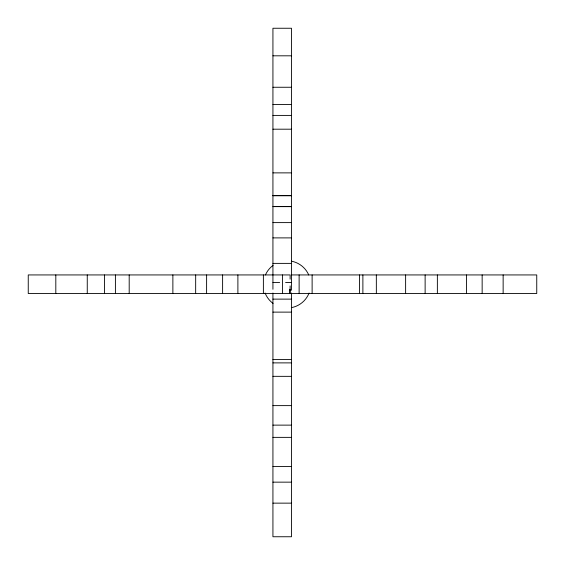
<?xml version="1.0" encoding="UTF-8"?>
<svg xmlns="http://www.w3.org/2000/svg" width="565" height="565" viewBox="0 0 565 565"><rect width="100%" height="100%" fill="white"/><g stroke="black" fill="none" stroke-linecap="round" stroke-linejoin="round"><path stroke-width="0.85" d="M272.93 55.815L291.498 55.815M272.93 87.257L291.498 87.257M272.93 104.567L291.498 104.567M272.93 115.408L291.498 115.408M272.93 129.194L291.498 129.194M272.93 172.876L291.498 172.876M272.93 195.66L291.498 195.66M272.93 195.681L291.498 195.681M272.93 222.61L291.498 222.61M272.93 237.893L291.498 237.893M272.93 263.382L291.498 263.382M291.3 274.936L536.75 274.936L536.75 293.503L28.25 293.503L28.25 274.936L290.128 274.936L290.128 279.152M272.93 282.5L279.682 282.5M285.593 282.5L291.498 282.5M289.81 290.128L291.498 290.128L291.498 28.25L272.93 28.25L272.93 289.28M272.93 299.125L291.498 299.125M272.93 312.12L291.498 312.12M272.93 359.432L291.498 359.432M272.93 362.885L291.498 362.885M272.93 376.332L291.498 376.354M272.93 405.621L291.498 405.621M272.93 425.127L291.498 425.127M272.93 437.367L291.498 437.367M272.93 466.513L291.498 466.513M272.93 482.15L291.498 482.15M272.93 503.14L291.498 503.14M503.14 274.936L503.14 293.503M482.15 274.936L482.15 293.503M466.513 274.936L466.513 293.503M437.367 274.936L437.367 293.503M425.127 274.936L425.127 293.503M405.621 274.936L405.621 293.503M376.332 274.936L376.354 293.503M362.885 274.936L362.885 293.503M359.432 274.936L359.432 293.503M312.12 274.936L312.12 293.503M299.125 274.936L299.125 293.503M291.498 293.009L291.498 536.75L272.93 536.75L272.93 293.009M290.128 285.904L290.128 293.503M289.81 289.28L289.81 293.503M282.5 274.936L282.5 293.503M263.382 274.936L263.382 293.503M237.893 274.936L237.893 293.503M222.61 274.936L222.61 293.503M206.621 274.936L206.599 293.503M195.681 274.936L195.66 293.503M172.876 274.936L172.876 293.503M129.194 274.936L129.194 293.503M115.408 274.936L115.408 293.503M104.567 274.936L104.567 293.503M87.257 274.936L87.257 293.503M55.815 274.936L55.815 293.503M309.076 293.037A23.624 23.624 0 0 1 291.484 307.621M273.057 303.419A23.624 23.624 0 0 1 265.091 293.037M265.43 274.957A23.624 23.624 0 0 1 273.057 265.395M291.484 261.192A23.624 23.624 0 0 1 308.737 274.957M291.498 206.599L272.93 206.599L291.498 206.621"/></g></svg>
